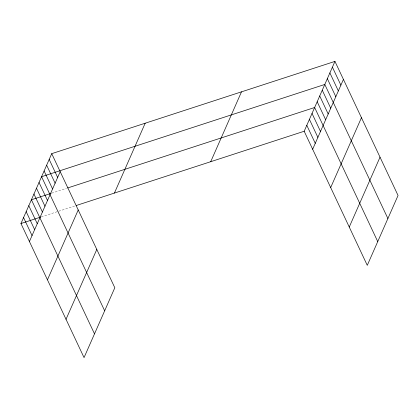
<?xml version="1.0" encoding="UTF-8"?>
<svg xmlns="http://www.w3.org/2000/svg" width="419" height="419" viewBox="0 0 419 419"><rect width="100%" height="100%" fill="white"/><g stroke="black" fill="none" stroke-linecap="round" stroke-linejoin="round"><path stroke-width="0.31" stroke-dasharray="2.1 1.57" d="M51.705 193.159L66.464 188.351M41.24 216.911L75.677 205.692"/><path stroke-width="0.63" d="M51.726 153.663L114.816 287.748L84.046 357.606L20.95 223.521L51.726 153.663L334.954 61.394L398.05 195.479L367.274 265.337L304.184 131.252L334.954 61.394M29.424 241.527L60.195 171.664M47.447 279.829L78.222 209.971M114.418 193.075L145.189 123.217M66.019 319.299L96.794 249.441M210.715 161.703L241.491 91.845M312.653 149.258L343.428 79.401M330.68 187.565L361.45 117.708M349.252 227.03L380.023 157.172M51.092 193.358L31.415 199.769L94.505 333.854M67.695 187.953L314.643 107.5L377.739 241.585M20.95 223.521L40.627 217.11M76.295 205.493L304.184 131.252M332.419 67.16L340.888 85.162M329.879 72.922L338.348 90.928M327.339 78.683L335.813 96.689M387.894 218.529L324.798 84.449L41.57 176.718L104.661 310.798M322.263 90.211L330.732 108.217M319.723 95.977L328.192 113.978M317.183 101.738L325.657 119.745M312.029 113.439L320.504 131.446M309.416 119.378L317.885 137.38M306.797 125.318L315.271 143.319M49.185 159.424L57.654 177.431M46.645 165.191L55.119 183.192M44.105 170.952L52.579 188.959M39.03 182.48L47.499 200.481M36.49 188.241L44.964 206.248M33.949 194.007L42.424 212.009M28.796 205.708L37.27 223.709M26.182 211.647L34.651 229.649M23.564 217.581L32.038 235.588"/></g></svg>
